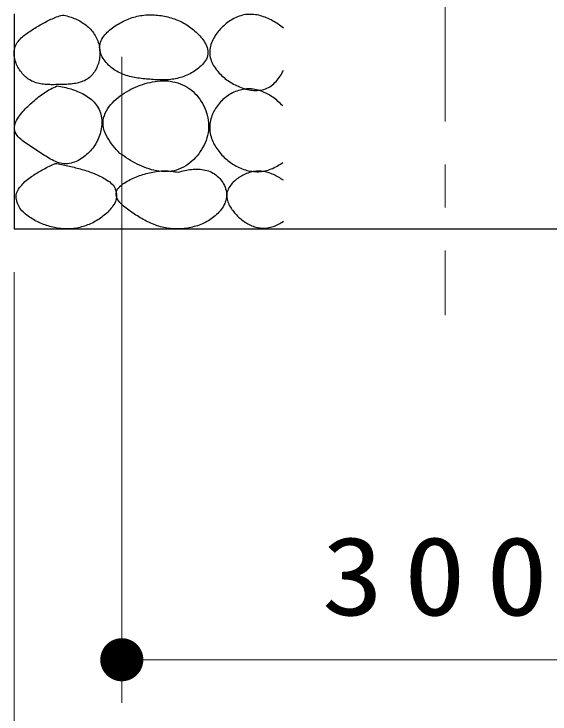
# Model space of a CAD drawing. Units: millimetres on the paper, scale 1:20. Extents: x -360 to 9, y -38 to 355.
# Drawn here: x -317.84 to -305.4, y 88.09 to 104.35 of the extents above; entities that cross this region are included whole.
import ezdxf

# ---------------------------------------------------------------- set-up
doc = ezdxf.new("R2010")
doc.units = ezdxf.units.MM
doc.linetypes.add('USER2', pattern=[6, 3, -1, 1, -1])
doc.layers.add('CLASS1', color=7, linetype='Continuous', lineweight=13)
doc.styles.add('ＭＳ ゴシック', font='')
doc.styles.get('ＭＳ ゴシック').set_extended_font_data('MS Gothic')

# ---------------------------------------------------------------- blocks, each defined once
blk = doc.blocks.new('filled_dot')
at = {"color": 0, "linetype": 'Continuous', "lineweight": -2, "const_width": 1.25}
blk.add_lwpolyline([(-0.625, 0, 1), (0.625, 0, 1)], format="xyb", close=True, dxfattribs=at)

msp = doc.modelspace()

# ---------------------------------------------------------------- linework, layer by layer
at = {"layer": 'CLASS1', "linetype": 'USER2'}
msp.add_line((-307.836, 140.853), (-307.836, 97.353), dxfattribs=at)
at = {"layer": 'CLASS1', "color": 4, "lineweight": 25}
for p in [(-317.836, 104.353), (-297.836, 99.353)]:
    msp.add_line(p, (-317.836, 99.353), dxfattribs=at)
at = {"layer": 'CLASS1'}
for p, q in [((-315.336, 103.353), (-315.336, 88.353)), ((-317.836, 98.353), (-317.836, 78.353)), ((-300.336, 89.353), (-315.336, 89.353))]:
    msp.add_line(p, q, dxfattribs=at)
at = {"layer": 'CLASS1', "lineweight": 25}
for points, knots in [([(-316.714, 104.323), (-316.759, 104.309), (-316.804, 104.295), (-316.848, 104.279), (-316.893, 104.262), (-316.936, 104.243), (-316.979, 104.224), (-317.022, 104.204), (-317.064, 104.183), (-317.106, 104.161), (-317.148, 104.139), (-317.189, 104.115), (-317.23, 104.092), (-317.271, 104.068), (-317.312, 104.044), (-317.352, 104.019), (-317.392, 103.994), (-317.433, 103.97), (-317.472, 103.943), (-317.511, 103.917), (-317.551, 103.89), (-317.587, 103.861), (-317.624, 103.831), (-317.661, 103.8), (-317.693, 103.766), (-317.725, 103.731), (-317.756, 103.694), (-317.779, 103.653), (-317.801, 103.612), (-317.819, 103.567), (-317.828, 103.521), (-317.837, 103.475), (-317.837, 103.426), (-317.832, 103.38), (-317.828, 103.333), (-317.816, 103.286), (-317.801, 103.241), (-317.787, 103.197), (-317.767, 103.153), (-317.745, 103.112), (-317.722, 103.07), (-317.696, 103.03), (-317.667, 102.993), (-317.638, 102.956), (-317.606, 102.92), (-317.57, 102.889), (-317.535, 102.858), (-317.496, 102.83), (-317.455, 102.807), (-317.414, 102.784), (-317.369, 102.766), (-317.325, 102.752), (-317.28, 102.738), (-317.233, 102.728), (-317.186, 102.721), (-317.14, 102.714), (-317.092, 102.711), (-317.045, 102.708), (-316.998, 102.705), (-316.95, 102.706), (-316.903, 102.706), (-316.856, 102.706), (-316.808, 102.707), (-316.761, 102.708), (-316.714, 102.709), (-316.667, 102.71), (-316.619, 102.713), (-316.572, 102.716), (-316.525, 102.719), (-316.478, 102.725), (-316.431, 102.732), (-316.384, 102.739), (-316.339, 102.751), (-316.293, 102.763), (-316.247, 102.778), (-316.205, 102.798), (-316.163, 102.819), (-316.121, 102.844), (-316.086, 102.874), (-316.05, 102.904), (-316.017, 102.94), (-315.99, 102.978), (-315.962, 103.016), (-315.938, 103.058), (-315.918, 103.101), (-315.898, 103.143), (-315.882, 103.188), (-315.87, 103.234), (-315.858, 103.279), (-315.85, 103.327), (-315.846, 103.373), (-315.841, 103.42), (-315.841, 103.468), (-315.845, 103.515), (-315.85, 103.562), (-315.859, 103.609), (-315.871, 103.655), (-315.884, 103.7), (-315.901, 103.745), (-315.922, 103.787), (-315.942, 103.829), (-315.966, 103.871), (-315.994, 103.909), (-316.021, 103.947), (-316.052, 103.984), (-316.086, 104.017), (-316.119, 104.05), (-316.155, 104.081), (-316.193, 104.109), (-316.231, 104.137), (-316.272, 104.163), (-316.313, 104.185), (-316.354, 104.208), (-316.397, 104.229), (-316.441, 104.246), (-316.485, 104.264), (-316.53, 104.279), (-316.575, 104.292), (-316.621, 104.305), (-316.667, 104.314), (-316.714, 104.323)], [0, 0, 0, 0, 1, 1, 1, 2, 2, 2, 3, 3, 3, 4, 4, 4, 5, 5, 5, 6, 6, 6, 7, 7, 7, 8, 8, 8, 9, 9, 9, 10, 10, 10, 11, 11, 11, 12, 12, 12, 13, 13, 13, 14, 14, 14, 15, 15, 15, 16, 16, 16, 17, 17, 17, 18, 18, 18, 19, 19, 19, 20, 20, 20, 21, 21, 21, 22, 22, 22, 23, 23, 23, 24, 24, 24, 25, 25, 25, 26, 26, 26, 27, 27, 27, 28, 28, 28, 29, 29, 29, 30, 30, 30, 31, 31, 31, 32, 32, 32, 33, 33, 33, 34, 34, 34, 35, 35, 35, 36, 36, 36, 37, 37, 37, 38, 38, 38, 39, 39, 39, 40, 40, 40, 40]), ([(-314.742, 104.328), (-314.795, 104.323), (-314.848, 104.319), (-314.901, 104.31), (-314.953, 104.301), (-315.005, 104.289), (-315.056, 104.274), (-315.107, 104.259), (-315.157, 104.241), (-315.206, 104.221), (-315.255, 104.201), (-315.303, 104.177), (-315.349, 104.153), (-315.396, 104.128), (-315.442, 104.101), (-315.486, 104.071), (-315.53, 104.042), (-315.574, 104.01), (-315.614, 103.976), (-315.654, 103.941), (-315.693, 103.904), (-315.726, 103.863), (-315.76, 103.822), (-315.792, 103.778), (-315.813, 103.73), (-315.834, 103.682), (-315.849, 103.628), (-315.851, 103.577), (-315.852, 103.525), (-315.839, 103.47), (-315.822, 103.421), (-315.804, 103.372), (-315.776, 103.325), (-315.746, 103.281), (-315.716, 103.238), (-315.681, 103.197), (-315.643, 103.16), (-315.606, 103.123), (-315.564, 103.089), (-315.521, 103.059), (-315.477, 103.029), (-315.43, 103.002), (-315.382, 102.98), (-315.335, 102.957), (-315.285, 102.938), (-315.234, 102.922), (-315.184, 102.905), (-315.132, 102.892), (-315.08, 102.881), (-315.028, 102.87), (-314.976, 102.862), (-314.923, 102.854), (-314.871, 102.847), (-314.818, 102.842), (-314.765, 102.837), (-314.712, 102.832), (-314.659, 102.828), (-314.606, 102.825), (-314.553, 102.821), (-314.5, 102.818), (-314.447, 102.817), (-314.394, 102.816), (-314.341, 102.816), (-314.288, 102.819), (-314.235, 102.822), (-314.182, 102.827), (-314.13, 102.836), (-314.077, 102.845), (-314.025, 102.857), (-313.974, 102.872), (-313.924, 102.887), (-313.874, 102.906), (-313.825, 102.927), (-313.777, 102.948), (-313.729, 102.973), (-313.684, 103), (-313.638, 103.027), (-313.594, 103.057), (-313.553, 103.091), (-313.512, 103.124), (-313.472, 103.161), (-313.439, 103.202), (-313.407, 103.243), (-313.375, 103.289), (-313.358, 103.338), (-313.341, 103.387), (-313.334, 103.443), (-313.339, 103.495), (-313.344, 103.546), (-313.365, 103.598), (-313.388, 103.645), (-313.41, 103.693), (-313.442, 103.737), (-313.474, 103.779), (-313.506, 103.821), (-313.543, 103.86), (-313.58, 103.898), (-313.618, 103.935), (-313.658, 103.97), (-313.7, 104.003), (-313.741, 104.036), (-313.785, 104.067), (-313.83, 104.095), (-313.875, 104.123), (-313.921, 104.149), (-313.969, 104.172), (-314.017, 104.195), (-314.066, 104.215), (-314.116, 104.233), (-314.166, 104.251), (-314.217, 104.266), (-314.269, 104.279), (-314.32, 104.292), (-314.372, 104.302), (-314.425, 104.309), (-314.477, 104.317), (-314.53, 104.322), (-314.583, 104.325), (-314.636, 104.328), (-314.689, 104.328), (-314.742, 104.328)], [0, 0, 0, 0, 1, 1, 1, 2, 2, 2, 3, 3, 3, 4, 4, 4, 5, 5, 5, 6, 6, 6, 7, 7, 7, 8, 8, 8, 9, 9, 9, 10, 10, 10, 11, 11, 11, 12, 12, 12, 13, 13, 13, 14, 14, 14, 15, 15, 15, 16, 16, 16, 17, 17, 17, 18, 18, 18, 19, 19, 19, 20, 20, 20, 21, 21, 21, 22, 22, 22, 23, 23, 23, 24, 24, 24, 25, 25, 25, 26, 26, 26, 27, 27, 27, 28, 28, 28, 29, 29, 29, 30, 30, 30, 31, 31, 31, 32, 32, 32, 33, 33, 33, 34, 34, 34, 35, 35, 35, 36, 36, 36, 37, 37, 37, 38, 38, 38, 39, 39, 39, 40, 40, 40, 40]), ([(-311.586, 104.018), (-311.626, 104.05), (-311.665, 104.082), (-311.707, 104.111), (-311.749, 104.14), (-311.793, 104.168), (-311.838, 104.192), (-311.883, 104.216), (-311.929, 104.239), (-311.976, 104.258), (-312.023, 104.277), (-312.072, 104.294), (-312.121, 104.307), (-312.171, 104.32), (-312.221, 104.33), (-312.272, 104.335), (-312.323, 104.34), (-312.374, 104.341), (-312.425, 104.336), (-312.476, 104.332), (-312.527, 104.322), (-312.575, 104.308), (-312.624, 104.294), (-312.672, 104.274), (-312.718, 104.251), (-312.763, 104.229), (-312.807, 104.202), (-312.849, 104.173), (-312.891, 104.143), (-312.931, 104.111), (-312.968, 104.076), (-313.006, 104.042), (-313.042, 104.005), (-313.075, 103.967), (-313.108, 103.928), (-313.14, 103.887), (-313.167, 103.844), (-313.195, 103.801), (-313.22, 103.756), (-313.24, 103.71), (-313.26, 103.663), (-313.278, 103.614), (-313.287, 103.564), (-313.296, 103.514), (-313.299, 103.462), (-313.295, 103.411), (-313.291, 103.361), (-313.278, 103.31), (-313.261, 103.262), (-313.243, 103.215), (-313.219, 103.169), (-313.193, 103.125), (-313.166, 103.082), (-313.134, 103.041), (-313.101, 103.002), (-313.068, 102.964), (-313.031, 102.928), (-312.993, 102.894), (-312.955, 102.86), (-312.914, 102.829), (-312.872, 102.8), (-312.83, 102.771), (-312.786, 102.744), (-312.742, 102.719), (-312.697, 102.695), (-312.65, 102.673), (-312.603, 102.654), (-312.556, 102.634), (-312.507, 102.617), (-312.458, 102.605), (-312.409, 102.592), (-312.358, 102.582), (-312.307, 102.577), (-312.257, 102.572), (-312.205, 102.57), (-312.154, 102.576), (-312.104, 102.581), (-312.052, 102.591), (-312.005, 102.609), (-311.958, 102.626), (-311.911, 102.651), (-311.87, 102.68), (-311.828, 102.709), (-311.79, 102.745), (-311.756, 102.782), (-311.721, 102.819), (-311.69, 102.86), (-311.662, 102.903), (-311.633, 102.945), (-311.61, 102.99), (-311.586, 103.036)], [0, 0, 0, 0, 1, 1, 1, 2, 2, 2, 3, 3, 3, 4, 4, 4, 5, 5, 5, 6, 6, 6, 7, 7, 7, 8, 8, 8, 9, 9, 9, 10, 10, 10, 11, 11, 11, 12, 12, 12, 13, 13, 13, 14, 14, 14, 15, 15, 15, 16, 16, 16, 17, 17, 17, 18, 18, 18, 19, 19, 19, 20, 20, 20, 21, 21, 21, 22, 22, 22, 23, 23, 23, 24, 24, 24, 25, 25, 25, 26, 26, 26, 27, 27, 27, 28, 28, 28, 29, 29, 29, 30, 30, 30, 30]), ([(-315.378, 101.111), (-315.314, 101.065), (-315.25, 101.019), (-315.183, 100.977), (-315.116, 100.935), (-315.048, 100.896), (-314.977, 100.861), (-314.907, 100.826), (-314.834, 100.794), (-314.76, 100.768), (-314.686, 100.742), (-314.61, 100.719), (-314.533, 100.705), (-314.456, 100.691), (-314.376, 100.683), (-314.298, 100.686), (-314.22, 100.689), (-314.139, 100.701), (-314.065, 100.724), (-313.991, 100.747), (-313.918, 100.782), (-313.851, 100.823), (-313.785, 100.864), (-313.723, 100.915), (-313.667, 100.97), (-313.611, 101.024), (-313.559, 101.086), (-313.515, 101.151), (-313.471, 101.216), (-313.432, 101.286), (-313.402, 101.358), (-313.372, 101.43), (-313.348, 101.507), (-313.335, 101.584), (-313.322, 101.661), (-313.318, 101.742), (-313.324, 101.82), (-313.329, 101.897), (-313.346, 101.976), (-313.369, 102.051), (-313.392, 102.126), (-313.424, 102.199), (-313.462, 102.268), (-313.501, 102.336), (-313.547, 102.402), (-313.598, 102.46), (-313.65, 102.519), (-313.71, 102.574), (-313.773, 102.618), (-313.837, 102.663), (-313.909, 102.701), (-313.982, 102.728), (-314.055, 102.756), (-314.133, 102.774), (-314.211, 102.785), (-314.288, 102.796), (-314.368, 102.797), (-314.447, 102.793), (-314.525, 102.788), (-314.604, 102.776), (-314.68, 102.759), (-314.757, 102.742), (-314.833, 102.719), (-314.907, 102.693), (-314.981, 102.666), (-315.053, 102.634), (-315.123, 102.598), (-315.193, 102.562), (-315.262, 102.523), (-315.327, 102.478), (-315.391, 102.433), (-315.454, 102.384), (-315.51, 102.329), (-315.566, 102.275), (-315.621, 102.215), (-315.662, 102.149), (-315.703, 102.083), (-315.741, 102.009), (-315.757, 101.934), (-315.773, 101.859), (-315.771, 101.775), (-315.757, 101.7), (-315.742, 101.624), (-315.706, 101.55), (-315.67, 101.481), (-315.633, 101.412), (-315.585, 101.348), (-315.537, 101.286), (-315.488, 101.224), (-315.433, 101.168), (-315.378, 101.111)], [0, 0, 0, 0, 1, 1, 1, 2, 2, 2, 3, 3, 3, 4, 4, 4, 5, 5, 5, 6, 6, 6, 7, 7, 7, 8, 8, 8, 9, 9, 9, 10, 10, 10, 11, 11, 11, 12, 12, 12, 13, 13, 13, 14, 14, 14, 15, 15, 15, 16, 16, 16, 17, 17, 17, 18, 18, 18, 19, 19, 19, 20, 20, 20, 21, 21, 21, 22, 22, 22, 23, 23, 23, 24, 24, 24, 25, 25, 25, 26, 26, 26, 27, 27, 27, 28, 28, 28, 29, 29, 29, 30, 30, 30, 30]), ([(-316.84, 102.676), (-316.891, 102.653), (-316.941, 102.63), (-316.99, 102.603), (-317.039, 102.577), (-317.086, 102.548), (-317.132, 102.517), (-317.178, 102.487), (-317.223, 102.454), (-317.266, 102.42), (-317.31, 102.386), (-317.352, 102.35), (-317.394, 102.314), (-317.436, 102.277), (-317.477, 102.24), (-317.516, 102.201), (-317.556, 102.163), (-317.595, 102.123), (-317.631, 102.081), (-317.667, 102.039), (-317.703, 101.996), (-317.732, 101.95), (-317.762, 101.903), (-317.793, 101.854), (-317.808, 101.802), (-317.823, 101.751), (-317.832, 101.69), (-317.821, 101.639), (-317.81, 101.588), (-317.774, 101.538), (-317.74, 101.496), (-317.706, 101.454), (-317.66, 101.42), (-317.616, 101.386), (-317.573, 101.351), (-317.526, 101.322), (-317.48, 101.291), (-317.433, 101.26), (-317.386, 101.232), (-317.34, 101.202), (-317.293, 101.172), (-317.247, 101.141), (-317.201, 101.111), (-317.154, 101.08), (-317.109, 101.049), (-317.061, 101.02), (-317.014, 100.992), (-316.966, 100.963), (-316.916, 100.94), (-316.866, 100.917), (-316.814, 100.895), (-316.76, 100.883), (-316.707, 100.872), (-316.65, 100.867), (-316.595, 100.871), (-316.541, 100.876), (-316.486, 100.89), (-316.434, 100.909), (-316.382, 100.927), (-316.332, 100.953), (-316.285, 100.982), (-316.238, 101.01), (-316.193, 101.044), (-316.152, 101.081), (-316.11, 101.117), (-316.071, 101.157), (-316.036, 101.199), (-316, 101.242), (-315.968, 101.287), (-315.94, 101.335), (-315.912, 101.382), (-315.887, 101.433), (-315.867, 101.484), (-315.847, 101.535), (-315.831, 101.589), (-315.82, 101.643), (-315.809, 101.697), (-315.802, 101.753), (-315.801, 101.808), (-315.8, 101.863), (-315.803, 101.919), (-315.813, 101.973), (-315.824, 102.027), (-315.84, 102.082), (-315.863, 102.131), (-315.887, 102.181), (-315.918, 102.228), (-315.953, 102.271), (-315.987, 102.313), (-316.029, 102.351), (-316.072, 102.386), (-316.115, 102.42), (-316.162, 102.45), (-316.21, 102.478), (-316.258, 102.505), (-316.309, 102.529), (-316.36, 102.55), (-316.41, 102.572), (-316.463, 102.59), (-316.516, 102.606), (-316.569, 102.622), (-316.623, 102.636), (-316.677, 102.648), (-316.731, 102.659), (-316.786, 102.667), (-316.84, 102.676)], [0, 0, 0, 0, 1, 1, 1, 2, 2, 2, 3, 3, 3, 4, 4, 4, 5, 5, 5, 6, 6, 6, 7, 7, 7, 8, 8, 8, 9, 9, 9, 10, 10, 10, 11, 11, 11, 12, 12, 12, 13, 13, 13, 14, 14, 14, 15, 15, 15, 16, 16, 16, 17, 17, 17, 18, 18, 18, 19, 19, 19, 20, 20, 20, 21, 21, 21, 22, 22, 22, 23, 23, 23, 24, 24, 24, 25, 25, 25, 26, 26, 26, 27, 27, 27, 28, 28, 28, 29, 29, 29, 30, 30, 30, 31, 31, 31, 32, 32, 32, 33, 33, 33, 34, 34, 34, 35, 35, 35, 35]), ([(-311.602, 102.212), (-311.638, 102.248), (-311.673, 102.285), (-311.712, 102.318), (-311.75, 102.352), (-311.791, 102.384), (-311.832, 102.413), (-311.874, 102.442), (-311.918, 102.469), (-311.963, 102.493), (-312.008, 102.517), (-312.055, 102.538), (-312.102, 102.555), (-312.15, 102.573), (-312.2, 102.587), (-312.25, 102.596), (-312.3, 102.605), (-312.352, 102.609), (-312.402, 102.608), (-312.453, 102.607), (-312.505, 102.601), (-312.554, 102.59), (-312.604, 102.58), (-312.653, 102.564), (-312.7, 102.545), (-312.747, 102.526), (-312.793, 102.502), (-312.837, 102.476), (-312.88, 102.449), (-312.922, 102.419), (-312.961, 102.386), (-312.999, 102.353), (-313.036, 102.317), (-313.069, 102.278), (-313.103, 102.24), (-313.133, 102.198), (-313.16, 102.155), (-313.187, 102.112), (-313.211, 102.067), (-313.231, 102.02), (-313.251, 101.973), (-313.267, 101.924), (-313.278, 101.874), (-313.289, 101.825), (-313.296, 101.773), (-313.297, 101.723), (-313.298, 101.672), (-313.293, 101.62), (-313.283, 101.57), (-313.274, 101.52), (-313.259, 101.471), (-313.24, 101.424), (-313.222, 101.376), (-313.199, 101.33), (-313.173, 101.286), (-313.148, 101.242), (-313.119, 101.2), (-313.087, 101.16), (-313.056, 101.119), (-313.022, 101.081), (-312.986, 101.045), (-312.95, 101.009), (-312.912, 100.975), (-312.872, 100.943), (-312.832, 100.911), (-312.79, 100.882), (-312.747, 100.855), (-312.703, 100.828), (-312.658, 100.803), (-312.612, 100.782), (-312.566, 100.761), (-312.518, 100.742), (-312.469, 100.727), (-312.42, 100.713), (-312.37, 100.701), (-312.32, 100.694), (-312.27, 100.687), (-312.218, 100.684), (-312.167, 100.685), (-312.116, 100.687), (-312.065, 100.694), (-312.015, 100.704), (-311.966, 100.715), (-311.917, 100.731), (-311.869, 100.749), (-311.822, 100.767), (-311.775, 100.79), (-311.731, 100.815), (-311.686, 100.839), (-311.644, 100.868), (-311.602, 100.897)], [0, 0, 0, 0, 1, 1, 1, 2, 2, 2, 3, 3, 3, 4, 4, 4, 5, 5, 5, 6, 6, 6, 7, 7, 7, 8, 8, 8, 9, 9, 9, 10, 10, 10, 11, 11, 11, 12, 12, 12, 13, 13, 13, 14, 14, 14, 15, 15, 15, 16, 16, 16, 17, 17, 17, 18, 18, 18, 19, 19, 19, 20, 20, 20, 21, 21, 21, 22, 22, 22, 23, 23, 23, 24, 24, 24, 25, 25, 25, 26, 26, 26, 27, 27, 27, 28, 28, 28, 29, 29, 29, 30, 30, 30, 30]), ([(-316.881, 100.879), (-316.971, 100.836), (-317.061, 100.793), (-317.148, 100.745), (-317.235, 100.697), (-317.323, 100.649), (-317.404, 100.592), (-317.485, 100.535), (-317.571, 100.477), (-317.635, 100.403), (-317.699, 100.33), (-317.772, 100.24), (-317.786, 100.15), (-317.799, 100.061), (-317.763, 99.95), (-317.717, 99.867), (-317.671, 99.785), (-317.588, 99.715), (-317.51, 99.654), (-317.433, 99.594), (-317.343, 99.545), (-317.253, 99.503), (-317.164, 99.462), (-317.068, 99.429), (-316.972, 99.405), (-316.876, 99.381), (-316.776, 99.364), (-316.677, 99.36), (-316.579, 99.355), (-316.477, 99.36), (-316.38, 99.377), (-316.283, 99.394), (-316.186, 99.424), (-316.094, 99.462), (-316.003, 99.5), (-315.914, 99.548), (-315.833, 99.605), (-315.752, 99.662), (-315.671, 99.726), (-315.61, 99.802), (-315.548, 99.878), (-315.478, 99.969), (-315.463, 100.059), (-315.447, 100.149), (-315.47, 100.263), (-315.516, 100.342), (-315.563, 100.42), (-315.661, 100.479), (-315.745, 100.531), (-315.828, 100.584), (-315.923, 100.62), (-316.015, 100.657), (-316.107, 100.693), (-316.203, 100.722), (-316.299, 100.749), (-316.394, 100.777), (-316.491, 100.8), (-316.588, 100.821), (-316.685, 100.843), (-316.783, 100.861), (-316.881, 100.879)], [0, 0, 0, 0, 1, 1, 1, 2, 2, 2, 3, 3, 3, 4, 4, 4, 5, 5, 5, 6, 6, 6, 7, 7, 7, 8, 8, 8, 9, 9, 9, 10, 10, 10, 11, 11, 11, 12, 12, 12, 13, 13, 13, 14, 14, 14, 15, 15, 15, 16, 16, 16, 17, 17, 17, 18, 18, 18, 19, 19, 19, 20, 20, 20, 20]), ([(-314.026, 100.672), (-314.078, 100.681), (-314.13, 100.69), (-314.183, 100.695), (-314.235, 100.701), (-314.288, 100.704), (-314.341, 100.704), (-314.394, 100.704), (-314.447, 100.701), (-314.499, 100.695), (-314.552, 100.69), (-314.604, 100.681), (-314.655, 100.67), (-314.707, 100.66), (-314.758, 100.646), (-314.809, 100.631), (-314.86, 100.617), (-314.91, 100.6), (-314.959, 100.581), (-315.009, 100.562), (-315.058, 100.542), (-315.105, 100.519), (-315.153, 100.497), (-315.2, 100.473), (-315.245, 100.444), (-315.289, 100.416), (-315.335, 100.387), (-315.371, 100.35), (-315.408, 100.312), (-315.449, 100.268), (-315.462, 100.221), (-315.475, 100.175), (-315.466, 100.115), (-315.448, 100.068), (-315.43, 100.022), (-315.389, 99.98), (-315.353, 99.942), (-315.318, 99.903), (-315.276, 99.87), (-315.235, 99.837), (-315.194, 99.804), (-315.15, 99.773), (-315.107, 99.743), (-315.063, 99.713), (-315.019, 99.685), (-314.974, 99.657), (-314.929, 99.629), (-314.884, 99.601), (-314.838, 99.576), (-314.792, 99.55), (-314.745, 99.526), (-314.697, 99.504), (-314.649, 99.481), (-314.6, 99.461), (-314.55, 99.443), (-314.501, 99.426), (-314.45, 99.411), (-314.399, 99.398), (-314.347, 99.386), (-314.295, 99.377), (-314.243, 99.37), (-314.191, 99.363), (-314.138, 99.359), (-314.085, 99.358), (-314.032, 99.357), (-313.979, 99.358), (-313.927, 99.362), (-313.874, 99.366), (-313.821, 99.373), (-313.77, 99.382), (-313.718, 99.392), (-313.666, 99.405), (-313.616, 99.42), (-313.565, 99.435), (-313.515, 99.454), (-313.467, 99.475), (-313.419, 99.496), (-313.372, 99.521), (-313.327, 99.548), (-313.282, 99.575), (-313.238, 99.606), (-313.197, 99.639), (-313.156, 99.672), (-313.116, 99.708), (-313.081, 99.747), (-313.046, 99.786), (-313.012, 99.828), (-312.986, 99.873), (-312.959, 99.918), (-312.935, 99.967), (-312.922, 100.017), (-312.908, 100.068), (-312.902, 100.122), (-312.905, 100.174), (-312.909, 100.226), (-312.922, 100.279), (-312.941, 100.328), (-312.959, 100.377), (-312.985, 100.425), (-313.015, 100.468), (-313.045, 100.51), (-313.081, 100.551), (-313.121, 100.585), (-313.16, 100.619), (-313.206, 100.649), (-313.252, 100.672), (-313.299, 100.695), (-313.351, 100.712), (-313.402, 100.724), (-313.453, 100.736), (-313.506, 100.741), (-313.559, 100.744), (-313.611, 100.746), (-313.665, 100.744), (-313.717, 100.739), (-313.77, 100.734), (-313.822, 100.725), (-313.873, 100.714), (-313.925, 100.703), (-313.976, 100.687), (-314.026, 100.672)], [0, 0, 0, 0, 1, 1, 1, 2, 2, 2, 3, 3, 3, 4, 4, 4, 5, 5, 5, 6, 6, 6, 7, 7, 7, 8, 8, 8, 9, 9, 9, 10, 10, 10, 11, 11, 11, 12, 12, 12, 13, 13, 13, 14, 14, 14, 15, 15, 15, 16, 16, 16, 17, 17, 17, 18, 18, 18, 19, 19, 19, 20, 20, 20, 21, 21, 21, 22, 22, 22, 23, 23, 23, 24, 24, 24, 25, 25, 25, 26, 26, 26, 27, 27, 27, 28, 28, 28, 29, 29, 29, 30, 30, 30, 31, 31, 31, 32, 32, 32, 33, 33, 33, 34, 34, 34, 35, 35, 35, 36, 36, 36, 37, 37, 37, 38, 38, 38, 39, 39, 39, 40, 40, 40, 40]), ([(-311.586, 100.485), (-311.623, 100.51), (-311.661, 100.535), (-311.699, 100.557), (-311.738, 100.579), (-311.778, 100.601), (-311.819, 100.619), (-311.86, 100.636), (-311.902, 100.653), (-311.945, 100.665), (-311.988, 100.677), (-312.032, 100.687), (-312.077, 100.692), (-312.121, 100.697), (-312.167, 100.698), (-312.211, 100.695), (-312.255, 100.692), (-312.3, 100.684), (-312.343, 100.673), (-312.387, 100.662), (-312.429, 100.647), (-312.47, 100.629), (-312.512, 100.612), (-312.552, 100.591), (-312.59, 100.567), (-312.628, 100.544), (-312.665, 100.518), (-312.699, 100.489), (-312.733, 100.46), (-312.765, 100.428), (-312.793, 100.393), (-312.821, 100.358), (-312.847, 100.32), (-312.865, 100.28), (-312.883, 100.24), (-312.897, 100.195), (-312.9, 100.151), (-312.904, 100.107), (-312.897, 100.061), (-312.886, 100.018), (-312.875, 99.975), (-312.855, 99.934), (-312.834, 99.894), (-312.813, 99.855), (-312.787, 99.818), (-312.76, 99.782), (-312.733, 99.746), (-312.703, 99.712), (-312.672, 99.68), (-312.642, 99.648), (-312.609, 99.617), (-312.574, 99.588), (-312.54, 99.559), (-312.504, 99.532), (-312.466, 99.508), (-312.428, 99.484), (-312.389, 99.462), (-312.348, 99.444), (-312.308, 99.425), (-312.265, 99.409), (-312.222, 99.398), (-312.179, 99.387), (-312.134, 99.379), (-312.09, 99.376), (-312.045, 99.373), (-312, 99.375), (-311.956, 99.381), (-311.911, 99.387), (-311.867, 99.399), (-311.825, 99.413), (-311.783, 99.427), (-311.741, 99.446), (-311.702, 99.466), (-311.662, 99.486), (-311.624, 99.51), (-311.586, 99.535)], [0, 0, 0, 0, 1, 1, 1, 2, 2, 2, 3, 3, 3, 4, 4, 4, 5, 5, 5, 6, 6, 6, 7, 7, 7, 8, 8, 8, 9, 9, 9, 10, 10, 10, 11, 11, 11, 12, 12, 12, 13, 13, 13, 14, 14, 14, 15, 15, 15, 16, 16, 16, 17, 17, 17, 18, 18, 18, 19, 19, 19, 20, 20, 20, 21, 21, 21, 22, 22, 22, 23, 23, 23, 24, 24, 24, 25, 25, 25, 25])]:
    msp.add_open_spline(points, degree=3, knots=knots, dxfattribs=at)

# ---------------------------------------------------------------- block references
at = {"layer": 'CLASS1', "xscale": 0.4, "yscale": 0.4}
msp.add_blockref('filled_dot', (-315.336, 89.353), dxfattribs=at)

# ---------------------------------------------------------------- texts
at = {"layer": 'CLASS1', "insert": (-307.836, 90.353), "char_height": 1.833, "attachment_point": 8, "style": 'ＭＳ ゴシック'}
msp.add_mtext('\\T1.33;\\W1.15;300', dxfattribs=at)

doc.saveas('drawing.dxf')
